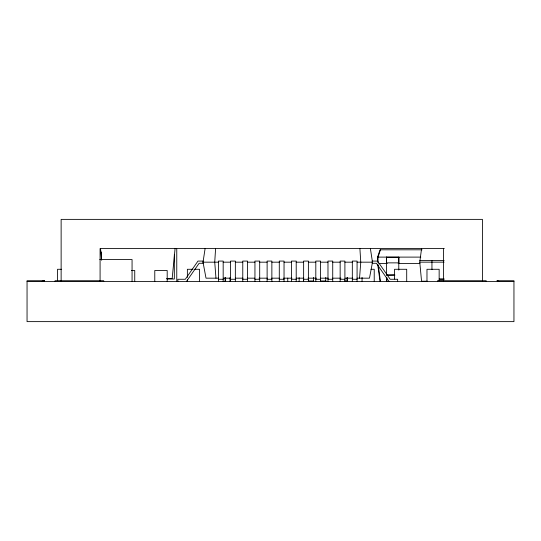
<?xml version="1.0" encoding="UTF-8"?>
<svg xmlns="http://www.w3.org/2000/svg" width="541" height="541" viewBox="0 0 541 541"><rect width="100%" height="100%" fill="white"/><g stroke="black" fill="none" stroke-linecap="round" stroke-linejoin="round"><path stroke-width="0.81" d="M386.565 263.44L386.572 257.218L398.744 257.218L398.737 263.44M386.626 281.347L386.632 277.459M215.609 248.38L214.73 262.175L215.967 278.169M359.535 278.169L360.773 262.175L359.893 248.38M386.565 274.902L386.565 257.11L386.565 263.514M398.805 270.074L398.737 257.11L398.737 263.514M175.061 248.691L172.173 278.534L166.574 278.534M427.451 281.212L421.554 281.212L419.775 262.148L421.554 248.59M218.503 278.169L206.013 278.169L203.017 262.175L205.134 248.38M370.362 248.38L372.485 262.175L369.489 278.169L356.999 278.169M380.451 249.807L378.044 257.11L378.044 262.649M377.577 261.858L377.577 257.11L380.032 249.807L422.054 249.807M186.469 281.455L199.122 263.271L203.26 263.271L203.26 261.08L197.979 261.08L185.32 279.264L177.847 279.264L177.847 281.455M41.657 281.455L44.092 280.725M43.097 281.09L44.545 280.725L27.05 280.725L27.05 321.625L513.95 321.625L513.95 280.725L496.909 280.725L499.343 281.455M444.31 248.59L100.085 248.59L100.085 281.455M377.577 257.11L420.803 257.11M99.74 259.545L132.065 259.545L132.065 281.455M419.775 260.444L444.12 260.444M203.017 262.175L218.429 262.175M223.176 262.175L230.601 262.175M235.349 262.175L242.774 262.175M247.521 262.175L254.946 262.175M259.694 262.175L267.119 262.175M271.866 262.175L279.291 262.175M284.039 262.175L291.464 262.175M296.211 262.175L303.636 262.175M308.384 262.175L315.809 262.175M320.556 262.175L327.981 262.175M332.729 262.175L340.154 262.175M344.901 262.175L352.326 262.175M357.074 262.175L372.485 262.175M419.775 262.148L444.12 262.142M386.632 262.865L398.805 262.865M378.883 263.44L387.268 263.44M398.162 263.44L419.965 263.44M61.579 269.283L57.522 269.283L57.522 280.644M193.056 269.283L187.375 269.283L187.375 277.398M194.679 269.283L199.548 269.283L199.548 281.455M370.977 269.283L374.223 269.283L374.223 281.455M131.429 270.5L134.743 270.5L134.743 281.455M394.747 274.882L386.632 275.092M386.768 275.126L394.883 275.126M223.568 278.169L230.324 278.169M235.389 278.169L242.997 278.169M247.217 278.169L254.818 278.169M259.038 278.169L267.484 278.169M271.704 278.169L279.312 278.169M283.531 278.169L291.978 278.169M296.197 278.169L303.805 278.169M308.018 278.169L316.471 278.169M320.685 278.169L328.299 278.169M332.512 278.169L340.965 278.169M345.178 278.169L352.793 278.169M439.251 278.852L444.12 278.852M167.027 279.021L174.33 279.021L174.33 254.527M218.429 279.264L223.176 279.264M230.601 279.264L235.349 279.264M242.774 279.264L247.521 279.264M254.946 279.264L259.694 279.264M267.119 279.264L271.866 279.264M279.291 279.264L284.039 279.264M291.464 279.264L296.211 279.264M303.636 279.264L308.384 279.264M315.809 279.264L320.556 279.264M327.981 279.264L332.729 279.264M340.154 279.264L344.901 279.264M352.326 279.264L357.074 279.264M439.251 279.751L444.12 279.751M308.282 280.968L313.604 280.968M320.455 280.968L325.777 280.968M344.543 280.968L347.079 280.968L347.079 277.668M27.05 281.455L513.95 281.455M389.033 281.455L376.38 263.271L372.242 263.271L372.242 261.08L377.523 261.08L390.183 279.264L397.655 279.264L397.655 281.455M377.686 264.258L380.032 281.455M378.26 265.076L380.451 281.455M100.558 248.691L101.681 260.295M386.578 278.169L386.639 281.455L386.639 277.499M486.197 281.455L486.197 280.725L437.507 280.725L437.507 281.455M482.423 281.455L482.423 219.375L61.133 219.375L61.133 281.455M443.471 248.59L443.471 281.455M439.15 280.644L439.15 269.283L426.977 269.283L426.977 281.455M431.948 260.444L431.948 269.661M406.704 281.455L406.704 269.283L394.531 269.283L394.531 279.021M386.768 277.499L386.768 281.455M362.051 277.398L362.051 281.455M357.074 281.455L357.074 261.08L352.326 261.08L352.326 281.455M347.322 277.398L347.322 281.455M344.901 281.455L344.901 261.08L340.154 261.08L340.154 281.455M332.729 281.455L332.729 261.08L327.981 261.08L327.981 281.455M325.777 277.398L325.777 281.455M320.556 281.455L320.556 261.08L315.809 261.08L315.809 281.455M313.604 277.398L313.604 281.455M308.384 281.455L308.384 261.08L303.636 261.08L303.636 281.455M303.528 277.58L303.528 281.455M299.146 277.58L299.146 281.455M296.211 281.455L296.211 261.08L291.464 261.08L291.464 281.455M287.751 278.101L287.751 281.455M284.039 281.455L284.039 261.08L279.291 261.08L279.291 281.455M271.866 281.455L271.866 261.08L267.119 261.08L267.119 281.455M259.694 281.455L259.694 261.08L254.946 261.08L254.946 281.455M247.521 281.455L247.521 261.08L242.774 261.08L242.774 281.455M235.349 281.455L235.349 261.08L230.601 261.08L230.601 281.455M230.006 277.58L230.006 281.455M225.624 277.58L225.624 281.455M225.354 277.668L225.354 280.968M225.11 277.398L225.11 281.455M223.176 281.455L223.176 261.08L218.429 261.08L218.429 281.455M187.375 279.832L187.375 281.455M176.765 248.928L176.765 281.455M167.196 281.455L167.196 270.5L154.78 270.5L154.78 281.455M103.737 281.455L103.737 280.725L55.047 280.725L55.047 281.455M101.295 251.991L101.295 259.592"/></g></svg>
